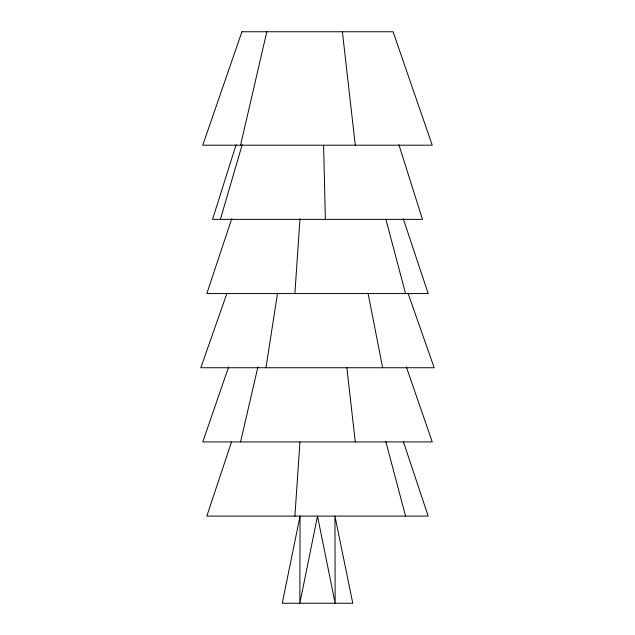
<?xml version="1.0" encoding="UTF-8"?>
<svg xmlns="http://www.w3.org/2000/svg" width="635" height="635" viewBox="0 0 635 635"><rect width="100%" height="100%" fill="white"/><g stroke="black" fill="none" stroke-linecap="round" stroke-linejoin="round"><path stroke-width="0.95" d="M294.894 293.56L299.99 218.583M294.894 516.104L299.926 442.111M265.97 367.744L277.487 293.41M240.554 145.201L266.811 31.75M240.554 441.92L257.913 366.927M220.385 219.385L242.197 144.693M236.109 144.693L212.527 219.385L422.473 219.385L398.891 144.693M231.799 218.551L206.827 293.56L428.173 293.56L403.201 218.551M231.489 442.031L206.827 516.104L428.173 516.104L403.511 442.031M228.648 366.911L202.763 441.92L432.237 441.92L406.352 366.911M226.933 293.346L200.819 367.744L434.181 367.744L408.067 293.346M385.866 219.202L405.559 293.56M385.866 441.738L405.559 516.104M368.014 293.076L382.643 367.744M342.392 31.75L355.29 145.201M346.837 367.594L355.29 441.92M323.612 145.391L325.358 219.385M300.045 516.104L299.863 603.25L317.5 516.104L335.137 603.25L334.955 516.104L352.766 603.25L282.234 603.25L300.045 516.104M241.919 31.75L202.763 145.201L432.237 145.201L393.081 31.75L241.919 31.75"/></g></svg>
